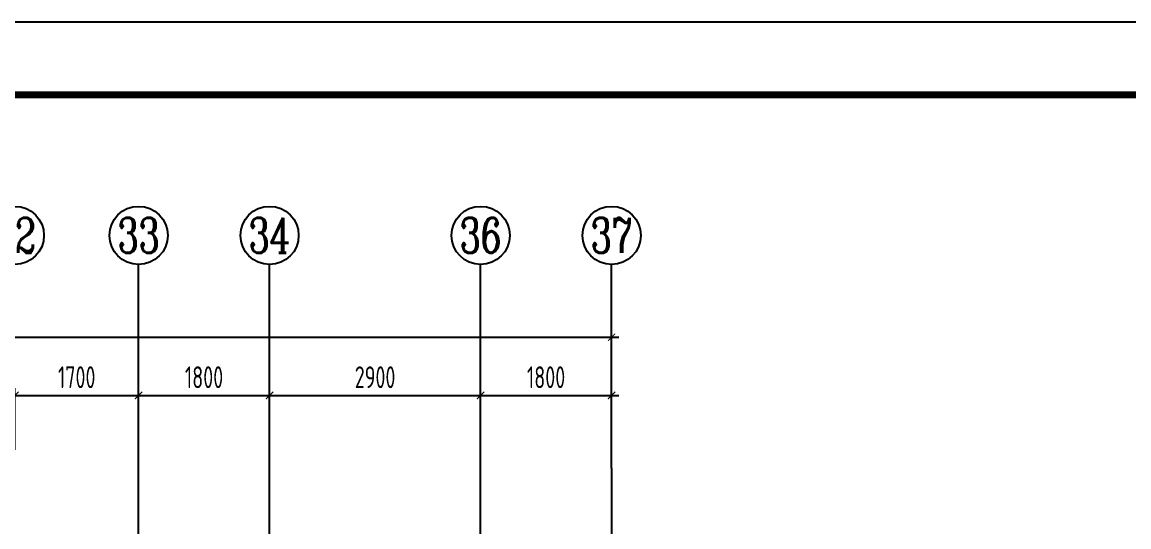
# Model space of a CAD drawing. Extents: x -668857 to 185752, y -270966 to 286822.
# Drawn here: x -276437 to -261228, y 219240 to 226182 of the extents above; entities that cross this region are included whole.
import ezdxf
from ezdxf.enums import TextEntityAlignment as Align

# ---------------------------------------------------------------- set-up
doc = ezdxf.new("R2010")
doc.units = 0
doc.header["$LTSCALE"] = 1000
doc.linetypes.add('DOTE', pattern=[2.42, 2, -0.2, 0.02, -0.2])
doc.layers.get('0').update_dxf_attribs({"linetype": 'CONTINUOUS'})
doc.layers.get('DEFPOINTS').update_dxf_attribs({"linetype": 'CONTINUOUS'})
for name, color, linetype in [('-TK', 7, 'CONTINUOUS'), ('A-AXIS', 1, 'CONTINUOUS'), ('A-DOTE', 10, 'DOTE'), ('AXIS_NUM', 7, 'CONTINUOUS'), ('S-Y一般标注', 3, 'CONTINUOUS')]:
    doc.layers.add(name, color=color, linetype=linetype)
doc.styles.add('TSSD_Axis', font='complex.shx', dxfattribs={"width": 0.7, "bigfont": 'hztxt.shx'})
doc.styles.add('TSSD_DIMENSION', font='Tssdeng.shx', dxfattribs={"width": 0.7, "bigfont": 'tssdchn.shx'})
doc.dimstyles.new('TSSD_100_100', dxfattribs={"dimtxt": 300, "dimasz": 100, "dimexe": 100, "dimexo": 250, "dimgap": 100, "dimtad": 1, "dimdec": 0, "dimzin": 0, "dimdsep": 46, "dimtxsty": 'TSSD_DIMENSION', "dimblk": 'ARCHTICK', "dimcen": 0, "dimdle": 100, "dimclrt": 7, "dimadec": 0, "dimazin": 0, "dimtfac": 1, "dimtdec": 0, "dimtix": 1, "dimtmove": 2, "dimatfit": 3, "dimldrblk": 'ARCHTICK', "dimfxl": 1, "dimtolj": 1, "dimtzin": 0, "dimarcsym": 0})

# ---------------------------------------------------------------- blocks, each defined once
blk = doc.blocks.new('ts_axno')
at = {"color": 0, "linetype": 'ByBlock', "lineweight": -2}
blk.add_circle((0, 0), 0.5, dxfattribs=at)
at = {"color": 0, "linetype": 'ByBlock', "lineweight": -2, "style": 'TSSD_Axis', "width": 0.7}
blk.add_attdef('A', text='', height=0.6, dxfattribs=at).set_placement((0, 0), align=Align.MIDDLE_CENTER)
blk = doc.blocks.new('_ArchTick')
at = {"color": 0, "linetype": 'ByBlock', "const_width": 0.15}
blk.add_lwpolyline([(-0.5, -0.5), (0.5, 0.5)], dxfattribs=at)
blk = doc.blocks.new('*D932')
at = {"layer": 'DEFPOINTS', "color": 0, "transparency": 16777216}
for p in [(48100, 24738), (46400, 23738), (48100, 23738)]:
    blk.add_point(p, dxfattribs=at)
at = {"layer": 'S-Y一般标注', "color": 0, "lineweight": -2, "transparency": 16777216}
for p, q in [((46400, 23988), (46400, 24838)), ((48100, 23988), (48100, 24838)), ((46300, 24738), (48200, 24738))]:
    blk.add_line(p, q, dxfattribs=at)
at = {"layer": 'S-Y一般标注', "color": 0, "lineweight": -2, "transparency": 16777216, "xscale": 100, "yscale": 100, "zscale": 100, "rotation": 180}
blk.add_blockref('_ArchTick', (46400, 24738), dxfattribs=at)
at = {"layer": 'S-Y一般标注', "color": 0, "lineweight": -2, "transparency": 16777216, "xscale": 100, "yscale": 100, "zscale": 100}
blk.add_blockref('_ArchTick', (48100, 24738), dxfattribs=at)
at = {"layer": 'S-Y一般标注', "color": 7, "transparency": 16777216, "insert": (47250, 24988), "char_height": 300, "attachment_point": 5, "style": 'TSSD_DIMENSION'}
blk.add_mtext('\\A1;1700', dxfattribs=at)
blk = doc.blocks.new('*D933')
at = {"layer": 'DEFPOINTS', "color": 0, "transparency": 16777216}
for p in [(49900, 24738), (48100, 23738), (49900, 23738)]:
    blk.add_point(p, dxfattribs=at)
at = {"layer": 'S-Y一般标注', "color": 0, "lineweight": -2, "transparency": 16777216}
for p, q in [((48100, 23988), (48100, 24838)), ((49900, 23988), (49900, 24838)), ((48000, 24738), (50000, 24738))]:
    blk.add_line(p, q, dxfattribs=at)
at = {"layer": 'S-Y一般标注', "color": 0, "lineweight": -2, "transparency": 16777216, "xscale": 100, "yscale": 100, "zscale": 100, "rotation": 180}
blk.add_blockref('_ArchTick', (48100, 24738), dxfattribs=at)
at = {"layer": 'S-Y一般标注', "color": 0, "lineweight": -2, "transparency": 16777216, "xscale": 100, "yscale": 100, "zscale": 100}
blk.add_blockref('_ArchTick', (49900, 24738), dxfattribs=at)
at = {"layer": 'S-Y一般标注', "color": 7, "transparency": 16777216, "insert": (49000, 24988), "char_height": 300, "attachment_point": 5, "style": 'TSSD_DIMENSION'}
blk.add_mtext('\\A1;1800', dxfattribs=at)
blk = doc.blocks.new('*D934')
at = {"layer": 'DEFPOINTS', "color": 0, "transparency": 16777216}
for p in [(52800, 24738), (49900, 23738), (52800, 23738)]:
    blk.add_point(p, dxfattribs=at)
at = {"layer": 'S-Y一般标注', "color": 0, "lineweight": -2, "transparency": 16777216}
for p, q in [((49900, 23988), (49900, 24838)), ((52800, 23988), (52800, 24838)), ((49800, 24738), (52900, 24738))]:
    blk.add_line(p, q, dxfattribs=at)
at = {"layer": 'S-Y一般标注', "color": 0, "lineweight": -2, "transparency": 16777216, "xscale": 100, "yscale": 100, "zscale": 100, "rotation": 180}
blk.add_blockref('_ArchTick', (49900, 24738), dxfattribs=at)
at = {"layer": 'S-Y一般标注', "color": 0, "lineweight": -2, "transparency": 16777216, "xscale": 100, "yscale": 100, "zscale": 100}
blk.add_blockref('_ArchTick', (52800, 24738), dxfattribs=at)
at = {"layer": 'S-Y一般标注', "color": 7, "transparency": 16777216, "insert": (51350, 24988), "char_height": 300, "attachment_point": 5, "style": 'TSSD_DIMENSION'}
blk.add_mtext('\\A1;2900', dxfattribs=at)
blk = doc.blocks.new('*D935')
at = {"layer": 'DEFPOINTS', "color": 0, "transparency": 16777216}
for p in [(54600, 24738), (52800, 23738), (54600, 23738)]:
    blk.add_point(p, dxfattribs=at)
at = {"layer": 'S-Y一般标注', "color": 0, "lineweight": -2, "transparency": 16777216}
for p, q in [((52800, 23988), (52800, 24838)), ((54600, 23988), (54600, 24838)), ((52700, 24738), (54700, 24738))]:
    blk.add_line(p, q, dxfattribs=at)
at = {"layer": 'S-Y一般标注', "color": 0, "lineweight": -2, "transparency": 16777216, "xscale": 100, "yscale": 100, "zscale": 100, "rotation": 180}
blk.add_blockref('_ArchTick', (52800, 24738), dxfattribs=at)
at = {"layer": 'S-Y一般标注', "color": 0, "lineweight": -2, "transparency": 16777216, "xscale": 100, "yscale": 100, "zscale": 100}
blk.add_blockref('_ArchTick', (54600, 24738), dxfattribs=at)
at = {"layer": 'S-Y一般标注', "color": 7, "transparency": 16777216, "insert": (53700, 24988), "char_height": 300, "attachment_point": 5, "style": 'TSSD_DIMENSION'}
blk.add_mtext('\\A1;1800', dxfattribs=at)
blk = doc.blocks.new('*D936')
at = {"layer": 'DEFPOINTS', "color": 0, "transparency": 16777216}
for p in [(54600, 25538), (4600, 23738), (54600, 23738)]:
    blk.add_point(p, dxfattribs=at)
at = {"layer": 'S-Y一般标注', "color": 0, "lineweight": -2, "transparency": 16777216}
for p, q in [((4600, 23988), (4600, 25638)), ((54600, 23988), (54600, 25638)), ((4500, 25538), (54700, 25538))]:
    blk.add_line(p, q, dxfattribs=at)
at = {"layer": 'S-Y一般标注', "color": 0, "lineweight": -2, "transparency": 16777216, "xscale": 100, "yscale": 100, "zscale": 100, "rotation": 180}
blk.add_blockref('_ArchTick', (4600, 25538), dxfattribs=at)
at = {"layer": 'S-Y一般标注', "color": 0, "lineweight": -2, "transparency": 16777216, "xscale": 100, "yscale": 100, "zscale": 100}
blk.add_blockref('_ArchTick', (54600, 25538), dxfattribs=at)
at = {"layer": 'S-Y一般标注', "color": 7, "transparency": 16777216, "insert": (29600, 25788), "char_height": 300, "attachment_point": 5, "style": 'TSSD_DIMENSION'}
blk.add_mtext('\\A1;50000', dxfattribs=at)
blk = doc.blocks.new('A1')
blk.add_lwpolyline([(0, 59400), (0, 0), (84100, 0), (84100, 59400)], close=True)
at = {"const_width": 100}
blk.add_lwpolyline([(2500, 58400), (2500, 1000), (83100, 1000), (83100, 58400)], close=True, dxfattribs=at)
blk = doc.blocks.new('20210825.02044469')
at = {"layer": 'A-AXIS'}
for p, q in [((48100, 23738.1), (48100, 26538.1)), ((49900, 23738.1), (49900, 26538.1)), ((52800, 23738.1), (52800, 26538.1)), ((54600, 23738.1), (54600, 26538.1))]:
    blk.add_line(p, q, dxfattribs=at)
at = {"layer": 'A-DOTE'}
for p, q in [((48100, 12700), (48100, 23738.1)), ((49900, 12700), (49900, 23738.1)), ((52800, 12700), (52800, 23738.1)), ((54600, 23738.1), (54600, 5400))]:
    blk.add_line(p, q, dxfattribs=at)
at = {"layer": 'A-AXIS'}
ref = blk.add_blockref('ts_axno', (46400, 26938.1), dxfattribs=dict(at, xscale=800, yscale=800, zscale=800))
ref.add_attrib('19', '32', dxfattribs={"layer": 'AXIS_NUM', "height": 480, "style": 'TSSD_Axis', "width": 0.7}).set_placement((46400, 26938.1), align=Align.MIDDLE_CENTER)
ref = blk.add_blockref('ts_axno', (48100, 26938.1), dxfattribs=dict(at, xscale=800, yscale=800, zscale=800))
ref.add_attrib('20', '33', dxfattribs={"layer": 'AXIS_NUM', "height": 480, "style": 'TSSD_Axis', "width": 0.7}).set_placement((48100, 26938.1), align=Align.MIDDLE_CENTER)
ref = blk.add_blockref('ts_axno', (49900, 26938.1), dxfattribs=dict(at, xscale=800, yscale=800, zscale=800))
ref.add_attrib('21', '34', dxfattribs={"layer": 'AXIS_NUM', "height": 480, "style": 'TSSD_Axis', "width": 0.7}).set_placement((49900, 26938.1), align=Align.MIDDLE_CENTER)
ref = blk.add_blockref('ts_axno', (52800, 26938.1), dxfattribs=dict(at, xscale=800, yscale=800, zscale=800))
ref.add_attrib('22', '36', dxfattribs={"layer": 'AXIS_NUM', "height": 480, "style": 'TSSD_Axis', "width": 0.7}).set_placement((52800, 26938.1), align=Align.MIDDLE_CENTER)
ref = blk.add_blockref('ts_axno', (54600, 26938.1), dxfattribs=dict(at, xscale=800, yscale=800, zscale=800))
ref.add_attrib('23', '37', dxfattribs={"layer": 'AXIS_NUM', "height": 480, "style": 'TSSD_Axis', "width": 0.7}).set_placement((54600, 26938.1), align=Align.MIDDLE_CENTER)
at = {"layer": 'S-Y一般标注'}
for base, p1, p2, picture, middle in [((54600, 25538.1), (4600, 23738.1), (54600, 23738.1), '*D936', (29600, 25788.1)), ((48100, 24738.1), (46400, 23738.1), (48100, 23738.1), '*D932', (47250, 24988.1)), ((49900, 24738.1), (48100, 23738.1), (49900, 23738.1), '*D933', (49000, 24988.1)), ((52800, 24738.1), (49900, 23738.1), (52800, 23738.1), '*D934', (51350, 24988.1)), ((54600, 24738.1), (52800, 23738.1), (54600, 23738.1), '*D935', (53700, 24988.1))]:
    dim = blk.add_linear_dim(base=base, p1=p1, p2=p2, dimstyle='TSSD_100_100', dxfattribs=at)
    dim.commit()
    dim.dimension.update_dxf_attribs({"geometry": picture, "text_midpoint": middle})

msp = doc.modelspace()

# ---------------------------------------------------------------- block references
at = {"layer": '-TK'}
msp.add_blockref('A1', (-332090.94, 166782.28), dxfattribs=at)
at = {"layer": 'A-DOTE'}
msp.add_blockref('20210825.02044469', (-322936.68, 196310.57), dxfattribs=at)

doc.saveas('drawing.dxf')
